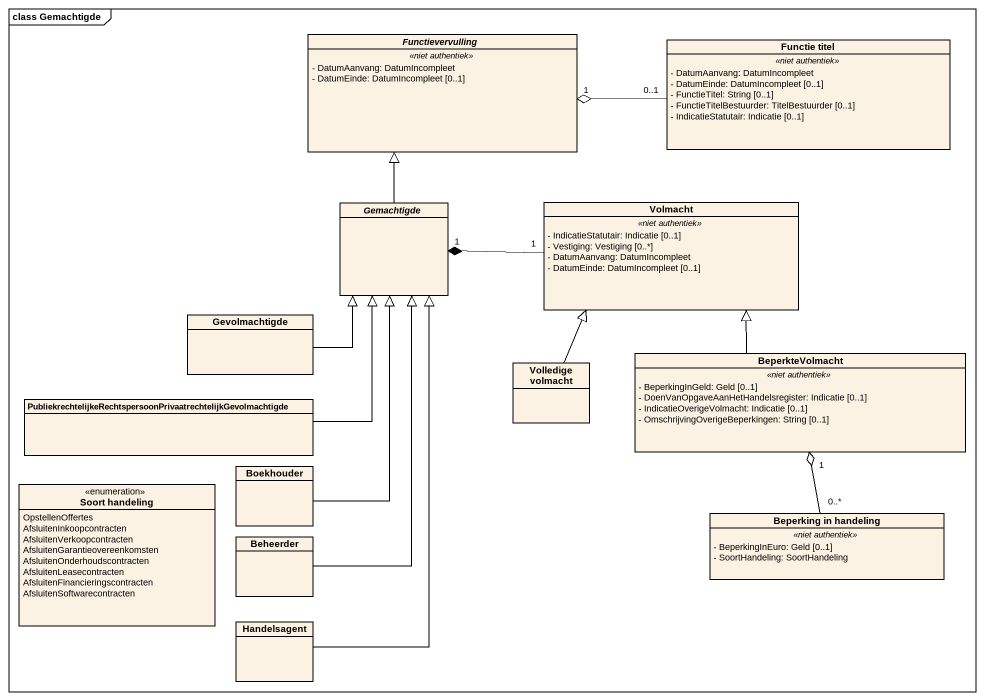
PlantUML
@startuml
mainframe class Gemachtigde
hide circle
hide empty members
skinparam classAttributeIconSize 0
abstract class Functievervulling {
  .. <<niet authentiek>> ..
  - DatumAanvang: DatumIncompleet
  - DatumEinde: DatumIncompleet [0..1]
}
class "Functie titel" as Functie_titel {
  .. <<niet authentiek>> ..
  - DatumAanvang: DatumIncompleet
  - DatumEinde: DatumIncompleet [0..1]
  - FunctieTitel: String [0..1]
  - FunctieTitelBestuurder: TitelBestuurder [0..1]
  - IndicatieStatutair: Indicatie [0..1]
}
abstract class Gemachtigde
class Volmacht {
  .. <<niet authentiek>> ..
  - IndicatieStatutair: Indicatie [0..1]
  - Vestiging: Vestiging [0..*]
  - DatumAanvang: DatumIncompleet
  - DatumEinde: DatumIncompleet [0..1]
}
class Gevolmachtigde
class "Volledige volmacht" as Volledige_volmacht
class BeperkteVolmacht {
  .. <<niet authentiek>> ..
  - BeperkingInGeld: Geld [0..1]
  - DoenVanOpgaveAanHetHandelsregister: Indicatie [0..1]
  - IndicatieOverigeVolmacht: Indicatie [0..1]
  - OmschrijvingOverigeBeperkingen: String [0..1]
}
class "PubliekrechtelijkeRechtspersoonPrivaatrechtelijkGevolmachtigde" as PubliekrechtelijkeRechtspers
enum "Soort handeling" as Soort_handeling {
  OpstellenOffertes
  AfsluitenInkoopcontracten
  AfsluitenVerkoopcontracten
  AfsluitenGarantieovereenkomsten
  AfsluitenOnderhoudscontracten
  AfsluitenLeasecontracten
  AfsluitenFinancieringscontracten
  AfsluitenSoftwarecontracten
}
class Boekhouder
class Beheerder
class "Beperking in handeling" as Beperking_in_handeling {
  .. <<niet authentiek>> ..
  - BeperkingInEuro: Geld [0..1]
  - SoortHandeling: SoortHandeling
}
class Handelsagent
Functie_titel "0..1" -left-o "1" Functievervulling
Gemachtigde -up-|> Functievervulling
Volmacht "1" -left-* "1" Gemachtigde
Gevolmachtigde -up-|> Gemachtigde
Volledige_volmacht -up-|> Volmacht
BeperkteVolmacht -up-|> Volmacht
PubliekrechtelijkeRechtspers -up-|> Gemachtigde
Boekhouder -up-|> Gemachtigde
Beheerder -up-|> Gemachtigde
Beperking_in_handeling "0..*" -up-o "1" BeperkteVolmacht
Handelsagent -up-|> Gemachtigde
@enduml
